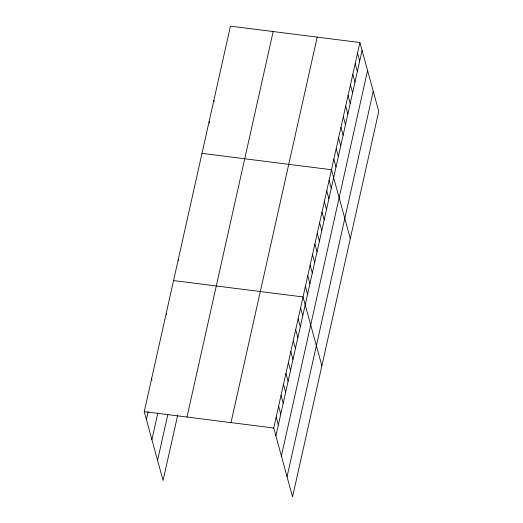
<?xml version="1.0" encoding="UTF-8"?>
<svg xmlns="http://www.w3.org/2000/svg" width="523" height="523" viewBox="0 0 523 523"><rect width="100%" height="100%" fill="white"/><g stroke="black" fill="none" stroke-linecap="round" stroke-linejoin="round"><path stroke-width="0.78" d="M177.559 415.72L163.078 480.474L144.25 411.634L230.44 26.15L359.922 42.526L378.75 111.366L292.56 496.85L273.732 428.01L359.922 42.526M146.407 419.524L148.146 411.725M151.905 439.64L157.835 413.111M157.573 460.364L167.87 414.334M186.979 417.04L273.169 31.557M231.003 422.61L317.193 37.12M275.889 435.901L362.079 50.411M281.387 456.01L367.584 70.527M287.055 476.734L373.252 91.25M201.996 153.363L331.477 169.733L350.312 238.573M173.551 280.57L303.033 296.946L321.867 365.786M144.25 411.634L273.732 428.01M357.549 53.124L359.706 61.014M355.182 63.728L357.34 71.612M352.809 74.325L354.967 82.216M350.443 84.929L352.6 92.813M348.07 95.526L350.227 103.417M345.696 106.13L347.854 114.014M343.33 116.734L345.487 124.618M340.957 127.331L343.114 135.222M338.59 137.935L340.748 145.819M336.217 148.532L338.374 156.423M333.851 159.136L336.008 167.02M329.104 180.337L331.262 188.221M326.738 190.934L328.895 198.825M324.365 201.538L326.522 209.422M321.998 212.142L324.155 220.026M319.625 222.739L321.782 230.623M317.258 233.343L319.416 241.227M314.885 243.94L317.043 251.831M312.512 254.544L314.669 262.428M310.146 265.141L312.303 273.032M307.772 275.745L309.93 283.629M305.406 286.343L307.563 294.233M300.594 307.87L302.752 315.755M298.149 318.788L300.307 326.679M295.711 329.712L297.868 337.596M293.266 340.636L295.423 348.521M290.821 351.554L292.978 359.445M288.382 362.478L290.54 370.362M213.848 100.357L214.24 101.789M285.937 373.402L288.095 381.287M283.499 384.32L285.656 392.211M209.108 121.558L209.501 122.99M281.054 395.244L283.211 403.135M278.615 406.168L280.773 414.053M276.17 417.086L278.328 424.977M178.291 259.369L178.683 260.8M166.229 313.336L166.621 314.774M151.572 378.868L151.964 380.306"/></g></svg>
